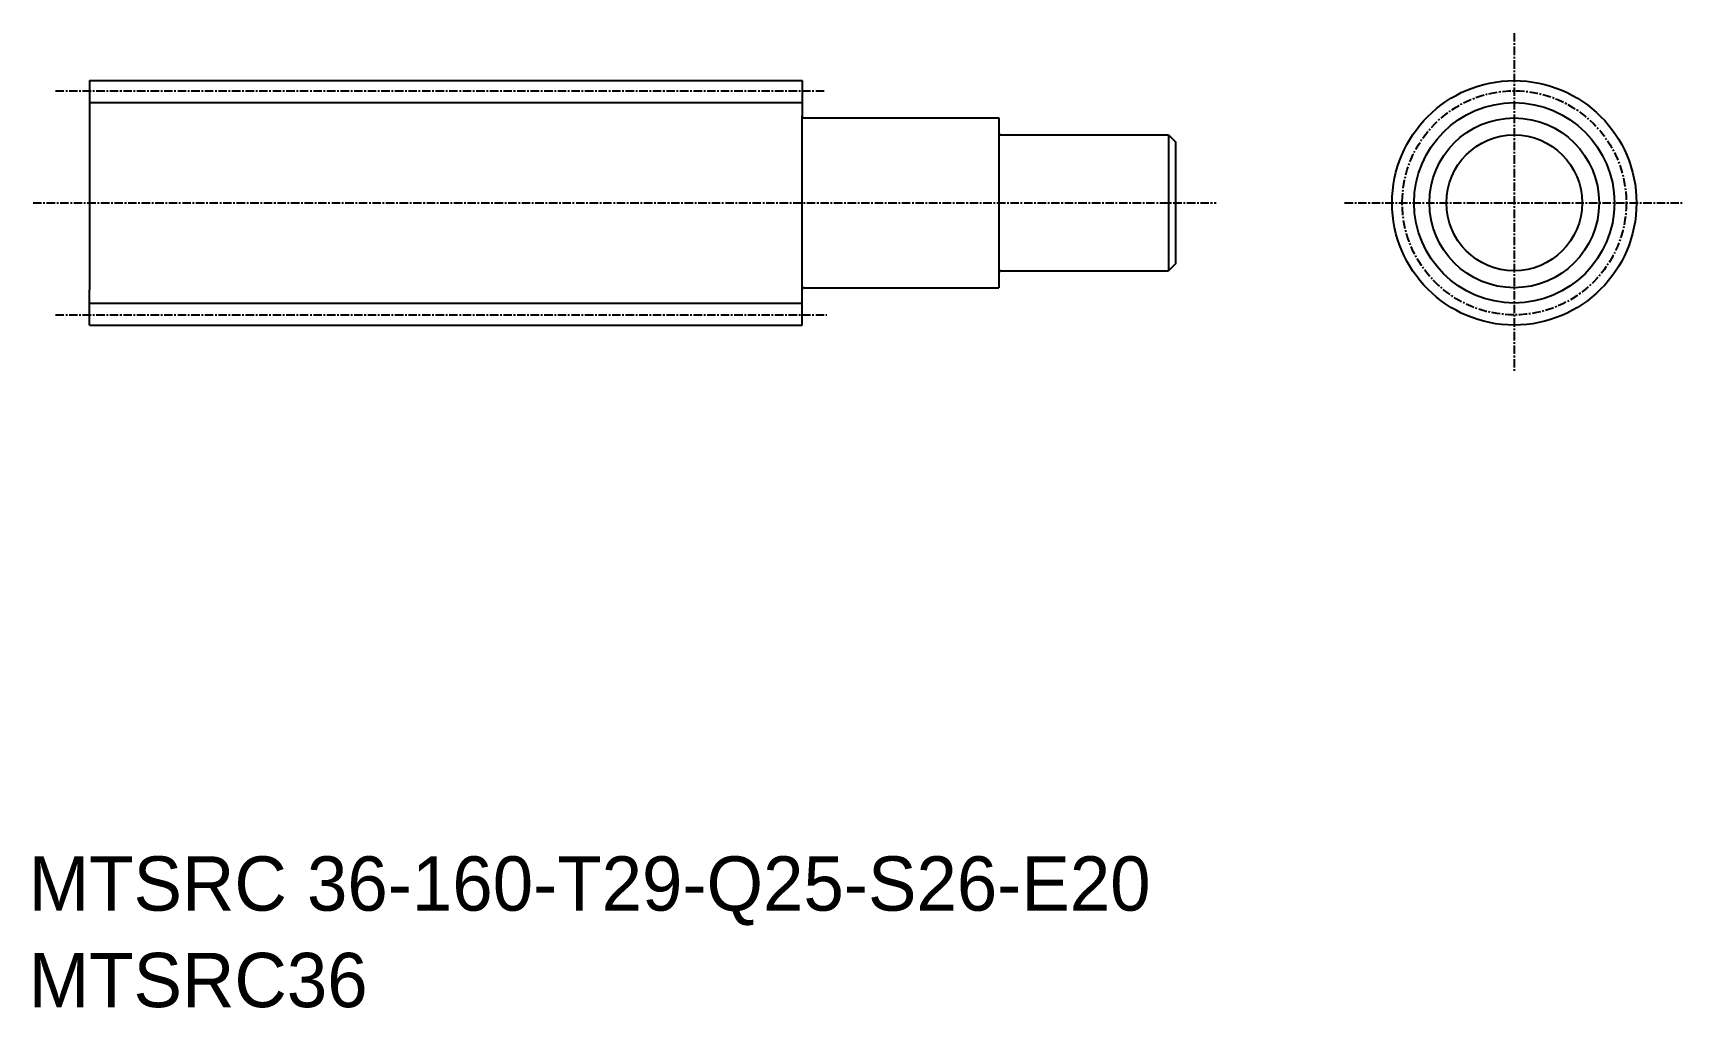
# Model space of a CAD drawing. Extents: x 157 to 400, y 68 to 212.
import ezdxf

# ---------------------------------------------------------------- set-up
doc = ezdxf.new("R2010")
doc.units = 0
doc.linetypes.add('CENTER', pattern=[2, 1.25, -0.25, 0.25, -0.25])
doc.layers.get('0').update_dxf_attribs({"linetype": 'CONTINUOUS'})
doc.layers.add('CENTER', color=1, linetype='CENTER')

msp = doc.modelspace()

# ---------------------------------------------------------------- linework, layer by layer
at = {"color": 7, "linetype": 'CONTINUOUS'}
for p, q in [((165.04, 205.01), (270.04, 205.01)), ((165.04, 205.01), (165.04, 199.81)), ((270.04, 205.01), (270.04, 199.81)), ((165.04, 199.81), (165.04, 174.21)), ((270.04, 174.21), (270.04, 199.81)), ((270.34, 199.51), (299.04, 199.51)), ((299.04, 199.51), (299.04, 174.51)), ((299.34, 197.01), (324.04, 197.01)), ((324.04, 197.01), (324.04, 177.01)), ((324.04, 197.01), (325.04, 196.01)), ((325.04, 196.01), (325.04, 178.01)), ((325.04, 178.01), (324.04, 177.01)), ((299.34, 177.01), (324.04, 177.01)), ((165.04, 169.01), (165.04, 174.21)), ((270.04, 169.01), (270.04, 174.21)), ((270.34, 174.51), (299.04, 174.51)), ((165.04, 169.01), (270.04, 169.01)), ((191.29, 169.01), (191.29, 169.01)), ((217.54, 169.01), (217.54, 169.01))]:
    msp.add_line(p, q, dxfattribs=at)
at = {"color": 3, "linetype": 'CONTINUOUS'}
for p, q in [((165.04, 201.76), (270.04, 201.76)), ((165.04, 172.26), (270.04, 172.26))]:
    msp.add_line(p, q, dxfattribs=at)
at = {"color": 7, "linetype": 'CONTINUOUS'}
for radius in [18, 12.5, 10]:
    msp.add_circle((374.96, 187.01), radius, dxfattribs=at)
at = {"color": 3, "linetype": 'CONTINUOUS'}
msp.add_circle((374.96, 187.01), 14.75, dxfattribs=at)
at = {"color": 7, "linetype": 'CONTINUOUS'}
for centre, start, end in [((270.34, 199.81), 180, 270), ((299.34, 197.31), 180, 270), ((299.34, 176.71), 90, 180), ((270.34, 174.21), 90, 180), ((270.34, 174.21), 90, 180)]:
    msp.add_arc(centre, 0.3, start, end, dxfattribs=at)
at = {"layer": 'CENTER', "color": 1, "linetype": 'CENTER'}
for p, q in [((374.96, 212.01), (374.96, 162.01)), ((160.04, 203.51), (273.52, 203.51)), ((156.73, 187.01), (331.04, 187.01)), ((349.96, 187.01), (399.96, 187.01)), ((160.04, 170.51), (273.69, 170.51))]:
    msp.add_line(p, q, dxfattribs=at)
msp.add_circle((374.96, 187.01), 16.5, dxfattribs=at)

# ---------------------------------------------------------------- texts
at = {"color": 7, "linetype": 'CONTINUOUS'}
for s, p in [('MTSRC 36-160-T29-Q25-S26-E20', (156.09, 82.78)), ('MTSRC36', (156.09, 68.57))]:
    msp.add_text(s, height=8, dxfattribs=at).set_placement(p)

doc.saveas('drawing.dxf')
